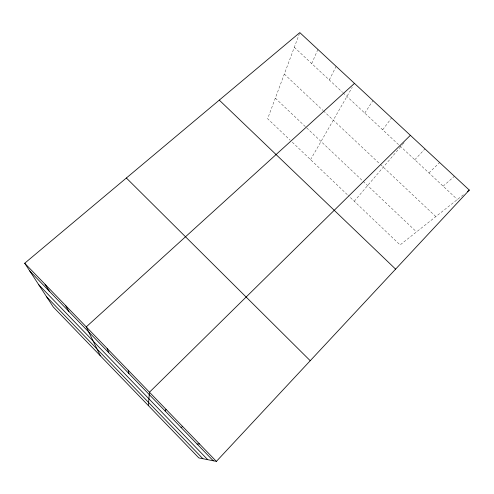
<?xml version="1.0" encoding="UTF-8"?>
<svg xmlns="http://www.w3.org/2000/svg" width="494" height="494" viewBox="0 0 494 494"><rect width="100%" height="100%" fill="white"/><g stroke="black" fill="none" stroke-linecap="round" stroke-linejoin="round"><path stroke-width="0.37" stroke-dasharray="2.47 1.85" d="M299.543 33.302L267.631 118.727L290.114 140.148M311.733 63.578L317.895 49.406M329.282 79.954L336.118 66.338M310.565 159.63L352.222 87.308M364.757 113.058L372.97 100.578M382.689 129.786L391.606 117.887M354.254 201.262L402.678 144.378M403.153 143.81L404.117 142.68M414.793 159.741L424.982 148.892M428.916 172.925L439.666 162.538M443.118 186.176L454.443 176.265M463.353 194.784L400.091 244.931L348.289 195.575M294.307 47.319L342.54 92.322M343.089 92.841L457.401 199.502M284.309 74.088L322.891 110.372M323.434 110.884L379.923 164.008M380.485 164.533L435.838 216.594M275.312 98.158L362.59 180.816M363.146 181.347L416.528 231.902M292.318 142.247L347.745 195.062"/><path stroke-width="0.74" d="M148.354 405.562L149.46 392.217L410.378 135.325M165.107 410.971L166.015 409.335M216.384 461.396L469.3 190.073L299.809 32.604L24.7 263.246L53.29 306.996L198.86 457.919L216.384 461.396L24.7 263.246M354.476 83.393L86.252 326.88L100.344 355.785M467.515 191.487L469.3 190.073M181.051 427.464L182.687 426.569M197.106 444.063L199.477 443.921M219.274 100.115L395.608 269.125M126.365 178.013L310.232 360.719M29.745 270.971L213.266 460.779M38.748 284.748L207.727 459.679M46.658 296.857L202.892 458.722M45.04 284.272L49.246 291.139M65.554 305.483L68.913 311.479M107.136 348.468L108.748 352.679M128.205 370.247L128.922 373.544"/></g></svg>
